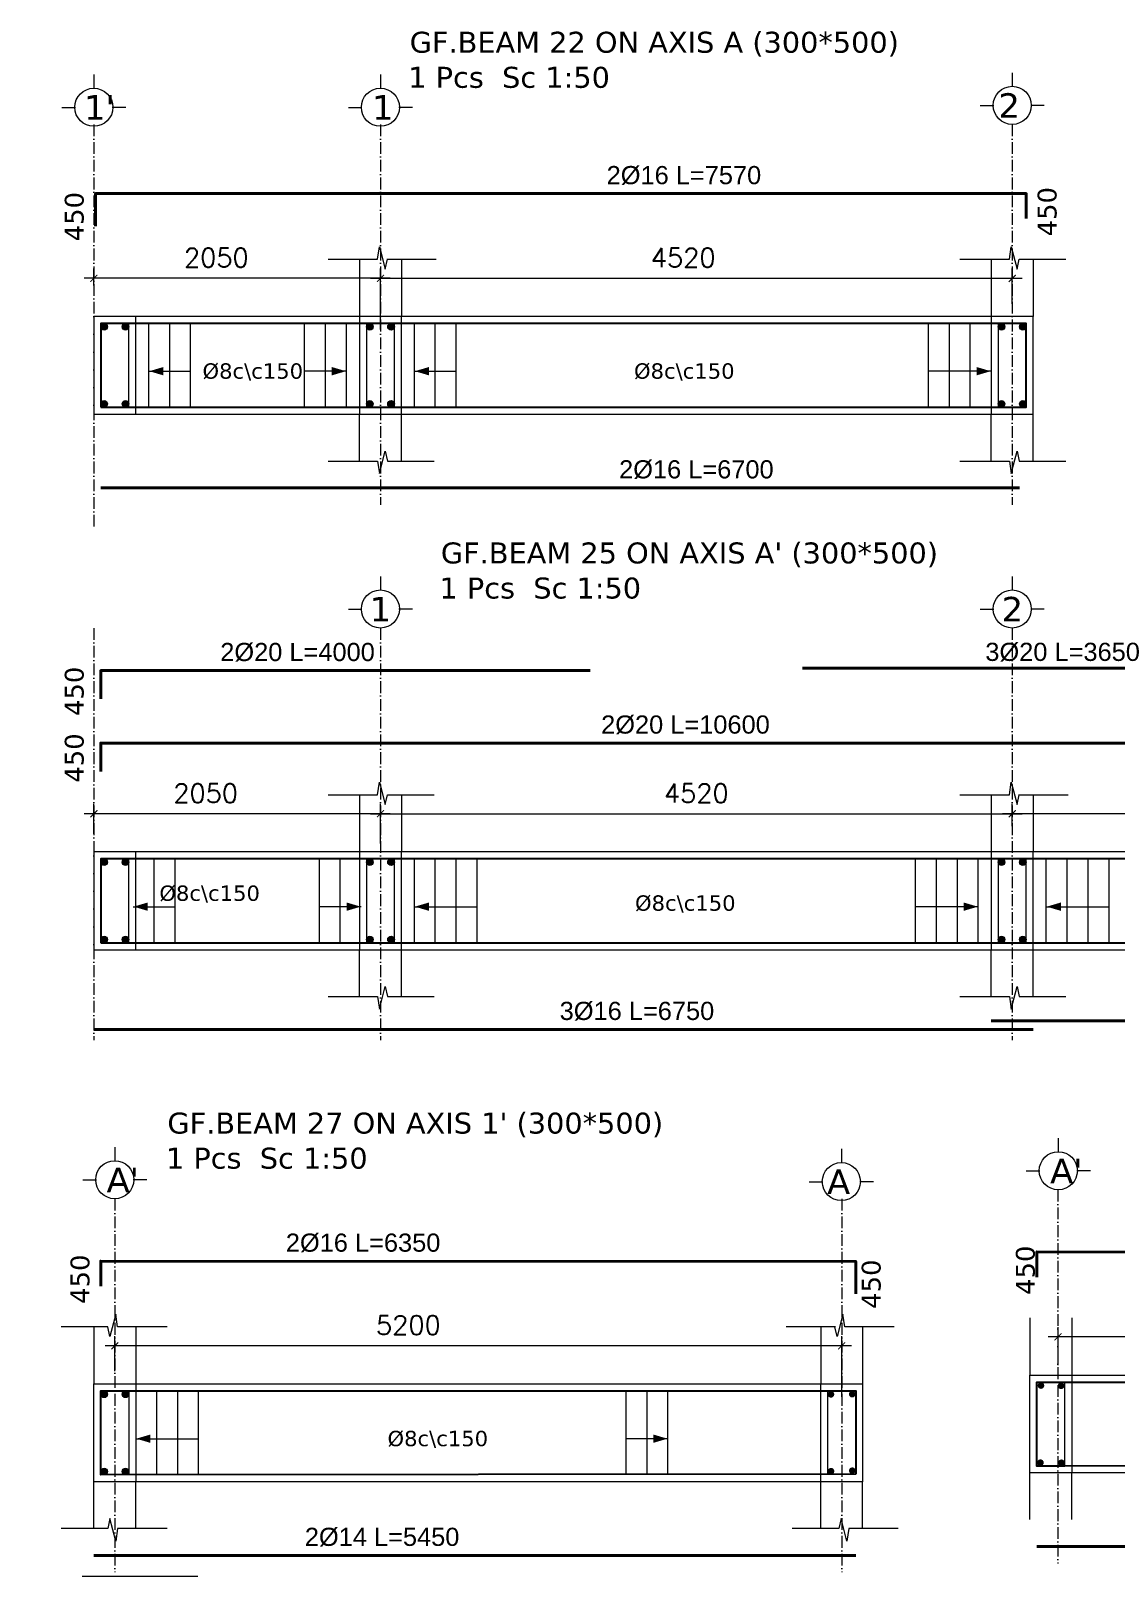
# Model space of a CAD drawing. Header units: inches. Extents: x -26151 to 62940, y -10194 to 246332.
# Drawn here: x 1009 to 1785, y 109901 to 111007 of the extents above; entities that cross this region are included whole.
import ezdxf

# ---------------------------------------------------------------- set-up
doc = ezdxf.new("R2010")
doc.units = ezdxf.units.IN
doc.header["$LTSCALE"] = 0.7
doc.header["$MEASUREMENT"] = 0
doc.linetypes.add('ACAD_ISO10W100', pattern=[18, 12, -3, 0, -3])
doc.layers.get('0').update_dxf_attribs({"lineweight": 13})
doc.layers.get('Defpoints').update_dxf_attribs({"lineweight": 5})
for name, color, linetype, lineweight in [('axis', 254, 'ACAD_ISO10W100', 9), ('BEAM FRAME', 5, 'Continuous', 18), ('COLUMN', 4, 'Continuous', 20), ('elevline', 30, 'Continuous', 20), ('FRAME 070', 5, 'Continuous', 60), ('hach', 9, 'Continuous', 9), ('hatch', 9, 'Continuous', 9), ('renforcment', 141, 'Continuous', 40), ('tex', 3, 'Continuous', 25), ('TEXT', 3, 'Continuous', 25), ('top rein. extension', 50, 'Continuous', 20), ('top renforcment', 7, 'Continuous', 40)]:
    doc.layers.add(name, color=color, linetype=linetype, lineweight=lineweight)
doc.styles.add('100', font='romans.shx', dxfattribs={"height": 13.5})
doc.styles.add('romanc', font='verdana.ttf', dxfattribs={"height": 250})
doc.styles.get("Standard").update_dxf_attribs({"font": 'arial.ttf', "height": 13})
doc.dimstyles.new('100', dxfattribs={"dimtxt": 13.5, "dimasz": 5, "dimexe": 7, "dimexo": 7, "dimgap": 8, "dimtad": 1, "dimdec": 0, "dimlfac": 10, "dimzin": 4, "dimdsep": 46, "dimtxsty": '100', "dimblk": 'ARCHTICK', "dimcen": 0.09, "dimdle": 7, "dimclrd": 1, "dimclre": 8, "dimclrt": 2, "dimadec": 0, "dimazin": 1, "dimtfac": 1, "dimtdec": 0, "dimtix": 1, "dimtofl": 0, "dimtmove": 0, "dimatfit": 3, "dimldrblk": 'ARCHTICK', "dimfxl": 0, "dimtolj": 1, "dimtzin": 0, "dimlwd": -1, "dimlwe": -1, "dimarcsym": 0})
doc.dimstyles.get("Standard").update_dxf_attribs({"dimtxt": 13, "dimasz": 5, "dimexe": 0.18, "dimexo": 0.0625, "dimgap": 6, "dimtad": 1, "dimdec": 0, "dimlfac": 10, "dimzin": 0, "dimdsep": 46, "dimtxsty": 'Standard', "dimblk": 'ARCHTICK', "dimcen": 0.09, "dimse1": 1, "dimse2": 1, "dimclrd": 1, "dimclre": 7, "dimclrt": 3, "dimadec": 0, "dimazin": 0, "dimtfac": 1, "dimtdec": 0, "dimtix": 1, "dimtofl": 0, "dimtmove": 0, "dimatfit": 3, "dimldrblk": 'ARCHTICK', "dimfxl": 0, "dimtolj": 1, "dimtzin": 0, "dimarcsym": 0})

# ---------------------------------------------------------------- blocks, each defined once
blk = doc.blocks.new('_ArchTick')
at = {"color": 0, "linetype": 'ByBlock', "lineweight": 0, "const_width": 0.15}
blk.add_lwpolyline([(-0.5, -0.5), (0.5, 0.5)], dxfattribs=at)
blk = doc.blocks.new('*D1890')
at = {"color": 8, "transparency": 16777216}
for p, q in [((1259, 110793.1), (1259, 110836.7)), ((1711, 110811.5), (1711, 110836.7))]:
    blk.add_line(p, q, dxfattribs=at)
at = {"color": 1, "transparency": 16777216}
blk.add_line((1252, 110829.7), (1718, 110829.7), dxfattribs=at)
at = {"layer": 'Defpoints', "color": 0, "transparency": 16777216}
for p in [(1711, 110829.7), (1711, 110804.5), (1259, 110786.1)]:
    blk.add_point(p, dxfattribs=at)
at = {"color": 1, "transparency": 16777216, "xscale": 5, "yscale": 5, "zscale": 5, "rotation": 180}
blk.add_blockref('_ArchTick', (1259, 110829.7), dxfattribs=at)
at = {"color": 1, "transparency": 16777216, "xscale": 5, "yscale": 5, "zscale": 5}
blk.add_blockref('_ArchTick', (1711, 110829.7), dxfattribs=at)
at = {"color": 2, "transparency": 16777216, "insert": (1475.6, 110844.5), "char_height": 13.5, "attachment_point": 5, "style": '100'}
blk.add_mtext('\\A1;4520', dxfattribs=at)
blk = doc.blocks.new('*D1891')
at = {"layer": 'Defpoints', "color": 0, "transparency": 16777216}
for p in [(1059, 110679.8, -13870.6), (1716.2, 110679.8, -37318.8), (1716.2, 110679.8)]:
    blk.add_point(p, dxfattribs=at)
at = {"layer": 'TEXT', "color": 3, "transparency": 16777216, "insert": (1485, 110692.8), "char_height": 13, "attachment_point": 5}
blk.add_mtext('\\A1;2%%C16 L=6700', dxfattribs=at)
blk = doc.blocks.new('*D1892')
at = {"layer": 'Defpoints', "color": 0, "transparency": 16777216}
for p in [(1009, 110890.3, 46.4), (1009, 110890.3), (1766.2, 110890.3, -440.4)]:
    blk.add_point(p, dxfattribs=at)
at = {"layer": 'TEXT', "color": 3, "transparency": 16777216, "insert": (1476.1, 110903.3), "char_height": 13, "attachment_point": 5}
blk.add_mtext('\\A1;2%%C16 L=7570', dxfattribs=at)
blk = doc.blocks.new('*D1893')
at = {"color": 8, "transparency": 16777216}
for p, q in [((1054, 110824.6), (1054, 110836.7)), ((1259, 110793.1), (1259, 110836.7))]:
    blk.add_line(p, q, dxfattribs=at)
at = {"color": 1, "transparency": 16777216}
blk.add_line((1266, 110829.7), (1047, 110829.7), dxfattribs=at)
at = {"layer": 'Defpoints', "color": 0, "transparency": 16777216}
for p in [(1054, 110829.7), (1054, 110817.6), (1259, 110786.1)]:
    blk.add_point(p, dxfattribs=at)
at = {"color": 1, "transparency": 16777216, "xscale": 5, "yscale": 5, "zscale": 5, "rotation": 180}
blk.add_blockref('_ArchTick', (1054, 110829.7), dxfattribs=at)
at = {"color": 1, "transparency": 16777216, "xscale": 5, "yscale": 5, "zscale": 5}
blk.add_blockref('_ArchTick', (1259, 110829.7), dxfattribs=at)
at = {"color": 2, "transparency": 16777216, "insert": (1141.6, 110844.5), "char_height": 13.5, "attachment_point": 5, "style": '100'}
blk.add_mtext('\\A1;2050', dxfattribs=at)
blk = doc.blocks.new('*D1896')
at = {"layer": 'Defpoints', "color": 0, "transparency": 16777216}
for p in [(1613, 110890.3, 264.3), (1613, 110890.3), (2788.2, 110890.3, -440.4)]:
    blk.add_point(p, dxfattribs=at)
at = {"layer": 'TEXT', "color": 3, "transparency": 16777216, "insert": (2381.2, 110903.3), "char_height": 13, "attachment_point": 5}
blk.add_mtext('\\A1;3%%C16 L=11752', dxfattribs=at)
blk = doc.blocks.new('*D1898')
at = {"layer": 'Defpoints', "color": 0, "transparency": 16777216}
for p in [(1009, 110497.2, -218.4), (1009, 110497.2), (2058.9, 110497.2, -167.8)]:
    blk.add_point(p, dxfattribs=at)
at = {"layer": 'TEXT', "color": 3, "transparency": 16777216, "insert": (1477.2, 110510.2), "char_height": 13, "attachment_point": 5}
blk.add_mtext('\\A1;2%%C20 L=10600', dxfattribs=at)
blk = doc.blocks.new('*D1901')
at = {"color": 8, "transparency": 16777216}
for p, q in [((1711, 110437.7), (1711, 110453.6)), ((2351, 110440), (2351, 110453.6))]:
    blk.add_line(p, q, dxfattribs=at)
at = {"color": 1, "transparency": 16777216}
blk.add_line((2358, 110446.6), (1704, 110446.6), dxfattribs=at)
at = {"layer": 'Defpoints', "color": 0, "transparency": 16777216}
for p in [(1711, 110446.6), (1711, 110430.7), (2351, 110433)]:
    blk.add_point(p, dxfattribs=at)
at = {"color": 1, "transparency": 16777216, "xscale": 5, "yscale": 5, "zscale": 5, "rotation": 180}
blk.add_blockref('_ArchTick', (1711, 110446.6), dxfattribs=at)
at = {"color": 1, "transparency": 16777216, "xscale": 5, "yscale": 5, "zscale": 5}
blk.add_blockref('_ArchTick', (2351, 110446.6), dxfattribs=at)
at = {"color": 2, "transparency": 16777216, "insert": (2031, 110461.3), "char_height": 13.5, "attachment_point": 5, "style": '100'}
blk.add_mtext('\\A1;6400', dxfattribs=at)
blk = doc.blocks.new('*D1902')
at = {"color": 8, "transparency": 16777216}
for p, q in [((1259, 110425.4), (1259, 110453.6)), ((1711, 110437.7), (1711, 110453.6))]:
    blk.add_line(p, q, dxfattribs=at)
at = {"color": 1, "transparency": 16777216}
blk.add_line((1252, 110446.6), (1718, 110446.6), dxfattribs=at)
at = {"layer": 'Defpoints', "color": 0, "transparency": 16777216}
for p in [(1711, 110446.6), (1711, 110430.7), (1259, 110418.4)]:
    blk.add_point(p, dxfattribs=at)
at = {"color": 1, "transparency": 16777216, "xscale": 5, "yscale": 5, "zscale": 5, "rotation": 180}
blk.add_blockref('_ArchTick', (1259, 110446.6), dxfattribs=at)
at = {"color": 1, "transparency": 16777216, "xscale": 5, "yscale": 5, "zscale": 5}
blk.add_blockref('_ArchTick', (1711, 110446.6), dxfattribs=at)
at = {"color": 2, "transparency": 16777216, "insert": (1485, 110461.3), "char_height": 13.5, "attachment_point": 5, "style": '100'}
blk.add_mtext('\\A1;4520', dxfattribs=at)
blk = doc.blocks.new('*D1903')
at = {"layer": 'Defpoints', "color": 0, "transparency": 16777216}
for p in [(1009, 110549.1, -218.4), (1009, 110549.1), (1409, 110549.1, -209.5)]:
    blk.add_point(p, dxfattribs=at)
at = {"layer": 'TEXT', "color": 3, "transparency": 16777216, "insert": (1199.7, 110562.1), "char_height": 13, "attachment_point": 5}
blk.add_mtext('\\A1;2%%C20 L=4000', dxfattribs=at)
blk = doc.blocks.new('*D1904')
at = {"layer": 'Defpoints', "color": 0, "transparency": 16777216}
for p in [(1054, 110292.3, -13652.7), (1719, 110292.3, -37100.9), (1719, 110292.3)]:
    blk.add_point(p, dxfattribs=at)
at = {"layer": 'TEXT', "color": 3, "transparency": 16777216, "insert": (1442.5, 110305.3), "char_height": 13, "attachment_point": 5}
blk.add_mtext('\\A1;3%%C16 L=6750', dxfattribs=at)
blk = doc.blocks.new('*D1905')
at = {"layer": 'Defpoints', "color": 0, "transparency": 16777216}
for p in [(1701, 110298.4, -13652.7), (2361, 110298.4, -37100.9), (2361, 110298.4)]:
    blk.add_point(p, dxfattribs=at)
at = {"layer": 'TEXT', "color": 3, "transparency": 16777216, "insert": (2048.3, 110311.4), "char_height": 13, "attachment_point": 5}
blk.add_mtext('\\A1;3%%C20 L=6700', dxfattribs=at)
blk = doc.blocks.new('*D1906')
at = {"color": 8, "transparency": 16777216}
for p, q in [((1054, 110432.2), (1054, 110453.6)), ((1259, 110425.4), (1259, 110453.6))]:
    blk.add_line(p, q, dxfattribs=at)
at = {"color": 1, "transparency": 16777216}
blk.add_line((1266, 110446.6), (1047, 110446.6), dxfattribs=at)
at = {"layer": 'Defpoints', "color": 0, "transparency": 16777216}
for p in [(1054, 110446.6), (1054, 110425.2), (1259, 110418.4)]:
    blk.add_point(p, dxfattribs=at)
at = {"color": 1, "transparency": 16777216, "xscale": 5, "yscale": 5, "zscale": 5, "rotation": 180}
blk.add_blockref('_ArchTick', (1054, 110446.6), dxfattribs=at)
at = {"color": 1, "transparency": 16777216, "xscale": 5, "yscale": 5, "zscale": 5}
blk.add_blockref('_ArchTick', (1259, 110446.6), dxfattribs=at)
at = {"color": 2, "transparency": 16777216, "insert": (1134, 110461.3), "char_height": 13.5, "attachment_point": 5, "style": '100'}
blk.add_mtext('\\A1;2050', dxfattribs=at)
blk = doc.blocks.new('*D1909')
at = {"layer": 'Defpoints', "color": 0, "transparency": 16777216}
for p in [(1561, 110550.7, -203.1), (1561, 110549.2), (1926, 110550.7, -189.9)]:
    blk.add_point(p, dxfattribs=at)
at = {"layer": 'TEXT', "color": 3, "transparency": 16777216, "insert": (1747, 110562.2), "char_height": 13, "attachment_point": 5}
blk.add_mtext('\\A1;3%%C20 L=3650', dxfattribs=at)
blk = doc.blocks.new('*D1910')
at = {"layer": 'Defpoints', "color": 0, "transparency": 16777216}
for p in [(1711, 110549.2), (1926, 110549.2), (1926, 110526.8)]:
    blk.add_point(p, dxfattribs=at)
at = {"layer": 'TEXT', "color": 3, "transparency": 16777216, "insert": (1818.5, 110539.4), "char_height": 13, "attachment_point": 5}
blk.add_mtext('\\A1;2150', dxfattribs=at)
blk = doc.blocks.new('*D1916')
at = {"color": 8, "transparency": 16777216}
for p, q in [((1069, 110047.7), (1069, 110072.9)), ((1589, 110029.4), (1589, 110072.9))]:
    blk.add_line(p, q, dxfattribs=at)
at = {"color": 1, "transparency": 16777216}
blk.add_line((1596, 110065.9), (1062, 110065.9), dxfattribs=at)
at = {"layer": 'Defpoints', "color": 0, "transparency": 16777216}
for p in [(1069, 110065.9), (1069, 110040.7), (1589, 110022.4)]:
    blk.add_point(p, dxfattribs=at)
at = {"color": 1, "transparency": 16777216, "xscale": 5, "yscale": 5, "zscale": 5, "rotation": 180}
blk.add_blockref('_ArchTick', (1069, 110065.9), dxfattribs=at)
at = {"color": 1, "transparency": 16777216, "xscale": 5, "yscale": 5, "zscale": 5}
blk.add_blockref('_ArchTick', (1589, 110065.9), dxfattribs=at)
at = {"color": 2, "transparency": 16777216, "insert": (1279, 110080.7), "char_height": 13.5, "attachment_point": 5, "style": '100'}
blk.add_mtext('\\A1;5200', dxfattribs=at)
blk = doc.blocks.new('*D1917')
at = {"layer": 'Defpoints', "color": 0, "transparency": 16777216}
for p in [(1061, 109916, -37318.8), (1061, 109916), (1496, 109916, -13870.6)]:
    blk.add_point(p, dxfattribs=at)
at = {"layer": 'TEXT', "color": 3, "transparency": 16777216, "insert": (1260.2, 109929), "char_height": 13, "attachment_point": 5}
blk.add_mtext('\\A1;2%%C14 L=5450', dxfattribs=at)
blk = doc.blocks.new('*D1918')
at = {"layer": 'Defpoints', "color": 0, "transparency": 16777216}
for p in [(1015.6, 110126.5, -440.4), (1545.6, 110126.5, 46.4), (1545.6, 110126.5)]:
    blk.add_point(p, dxfattribs=at)
at = {"layer": 'TEXT', "color": 3, "transparency": 16777216, "insert": (1246.6, 110139.5), "char_height": 13, "attachment_point": 5}
blk.add_mtext('\\A1;2%%C16 L=6350', dxfattribs=at)
blk = doc.blocks.new('*D1919')
at = {"color": 1, "transparency": 16777216}
blk.add_line((2255.7, 110072.3), (1736.7, 110072.3), dxfattribs=at)
at = {"color": 8, "transparency": 16777216}
for p, q in [((1743.7, 110052), (1743.7, 110079.3)), ((2248.7, 110035.8), (2248.7, 110079.3))]:
    blk.add_line(p, q, dxfattribs=at)
at = {"layer": 'Defpoints', "color": 0, "transparency": 16777216}
for p in [(1743.7, 110072.3), (1743.7, 110045, 217.9), (2248.7, 110028.8)]:
    blk.add_point(p, dxfattribs=at)
at = {"color": 1, "transparency": 16777216, "xscale": 5, "yscale": 5, "zscale": 5, "rotation": 180}
blk.add_blockref('_ArchTick', (1743.7, 110072.3), dxfattribs=at)
at = {"color": 1, "transparency": 16777216, "xscale": 5, "yscale": 5, "zscale": 5}
blk.add_blockref('_ArchTick', (2248.7, 110072.3), dxfattribs=at)
at = {"color": 2, "transparency": 16777216, "insert": (2038.7, 110087.1), "char_height": 13.5, "attachment_point": 5, "style": '100'}
blk.add_mtext('\\A1;5050', dxfattribs=at)
blk = doc.blocks.new('*D1921')
at = {"layer": 'Defpoints', "color": 0, "transparency": 16777216}
for p in [(1775.3, 110132.9, -440.4), (2305.3, 110132.9, 46.4), (2305.3, 110132.9)]:
    blk.add_point(p, dxfattribs=at)
at = {"layer": 'TEXT', "color": 3, "transparency": 16777216, "insert": (2006.3, 110145.9), "char_height": 13, "attachment_point": 5}
blk.add_mtext('\\A1;2%%C16 L=6250', dxfattribs=at)
blk = doc.blocks.new('*D1927')
at = {"layer": 'Defpoints', "color": 0, "transparency": 16777216}
for p in [(1352.1, 110679.8, -13652.7), (2427.3, 110679.8, -37318.8), (2427.3, 110679.8)]:
    blk.add_point(p, dxfattribs=at)
at = {"layer": 'TEXT', "color": 3, "transparency": 16777216, "insert": (2032, 110692.8), "char_height": 13, "attachment_point": 5}
blk.add_mtext('\\A1;3%%C16 L=4820', dxfattribs=at)

msp = doc.modelspace()

# ---------------------------------------------------------------- hatches: boundary and pattern name
at = {"layer": 'elevline'}
for points in [[(1063.72, 110795.03, 1), (1058.96, 110795.03, 1)], [(1074.2, 110795.03, -1), (1078.96, 110795.03, -1)], [(1253.72, 110795.03, 1), (1248.96, 110795.03, 1)], [(1264.2, 110795.03, -1), (1268.96, 110795.03, -1)], [(1705.72, 110795.03, 1), (1700.96, 110795.03, 1)], [(1716.2, 110795.03, -1), (1720.96, 110795.03, -1)], [(1063.72, 110739.79, -1), (1058.96, 110739.79, -1)], [(1074.2, 110739.79, 1), (1078.96, 110739.79, 1)], [(1253.72, 110739.79, -1), (1248.96, 110739.79, -1)], [(1264.2, 110739.79, 1), (1268.96, 110739.79, 1)], [(1705.72, 110739.79, -1), (1700.96, 110739.79, -1)], [(1716.2, 110739.79, 1), (1720.96, 110739.79, 1)], [(1063.72, 110411.9, 1), (1058.96, 110411.9, 1)], [(1074.2, 110411.9, -1), (1078.96, 110411.9, -1)], [(1253.72, 110411.9, 1), (1248.96, 110411.9, 1)], [(1264.2, 110411.9, -1), (1268.96, 110411.9, -1)], [(1705.72, 110411.9, 1), (1700.96, 110411.9, 1)], [(1716.2, 110411.9, -1), (1720.96, 110411.9, -1)], [(1063.72, 110356.66, -1), (1058.96, 110356.66, -1)], [(1074.2, 110356.66, 1), (1078.96, 110356.66, 1)], [(1253.72, 110356.66, -1), (1248.96, 110356.66, -1)], [(1264.2, 110356.66, 1), (1268.96, 110356.66, 1)], [(1705.72, 110356.66, -1), (1700.96, 110356.66, -1)], [(1716.2, 110356.66, 1), (1720.96, 110356.66, 1)], [(1729.15, 110037.48, -1), (1733.9, 110037.48, -1)], [(1743.51, 110037.29, -1), (1748.27, 110037.29, -1)], [(1063.72, 110031.24, 1), (1058.96, 110031.24, 1)], [(1074.2, 110031.24, -1), (1078.96, 110031.24, -1)], [(1578.9, 110031.18, -1), (1583.66, 110031.18, -1)], [(1594.11, 110031.31, -1), (1598.87, 110031.31, -1)], [(1728.75, 109982.31, -1), (1733.51, 109982.31, -1)], [(1743.77, 109982.24, -1), (1748.53, 109982.24, -1)], [(1063.72, 109976, -1), (1058.96, 109976, -1)], [(1074.2, 109976, 1), (1078.96, 109976, 1)], [(1578.93, 109976.2, -1), (1583.69, 109976.2, -1)], [(1594.14, 109976.57, -1), (1598.9, 109976.57, -1)]]:
    msp.add_hatch(color=256, dxfattribs=at).paths.add_polyline_path(points)

# ---------------------------------------------------------------- linework, layer by layer
at = {"layer": 'axis'}
for p, q in [((1053.96, 110939.84), (1053.96, 110650.61, -217.91)), ((1258.96, 110939.84), (1258.96, 110667.67)), ((1710.96, 110939.84), (1710.96, 110667.67)), ((1053.96, 110579.47), (1053.96, 110284.54)), ((1258.96, 110579.47), (1258.96, 110284.54)), ((1710.96, 110579.47), (1710.96, 110284.54)), ((1710.96, 110579.47), (1710.96, 110284.54)), ((1068.96, 110171.14, -314.97), (1068.96, 109903.88, -314.97)), ((1588.96, 110171.14, -314.97), (1588.96, 109903.88, -314.97)), ((1743.66, 110177.54, -97.06), (1743.66, 109910.28, -97.06))]:
    msp.add_line(p, q, dxfattribs=at)
at = {"layer": 'BEAM FRAME'}
for points, elevation in [([(1053.96, 110732.41), (1725.96, 110732.41), (1725.96, 110802.41), (1053.96, 110802.41)], 217.91), ([(1053.96, 110349.28), (2817.96, 110349.28), (2817.96, 110419.28), (1053.96, 110419.28)], 217.91), ([(1603.96, 109968.62), (1053.96, 109968.62), (1053.96, 110038.62), (1603.96, 110038.62)], -97.06), ([(2263.66, 109975.02), (1723.66, 109975.02), (1723.66, 110045.02), (2263.66, 110045.02)], 120.85)]:
    msp.add_lwpolyline(points, close=True, dxfattribs=dict(at, elevation=elevation))
at = {"layer": 'COLUMN', "lineweight": 20}
for p, q in [((1243.96, 110843.33, 217.91), (1243.96, 110802.41, 217.91)), ((1273.96, 110843.33, 217.91), (1273.96, 110802.41, 217.91)), ((1695.96, 110843.33, 217.91), (1695.96, 110802.41, 217.91)), ((1725.96, 110843.33, 217.91), (1725.96, 110802.41, 217.91)), ((1243.96, 110698.98, 217.91), (1243.96, 110732.41, 217.91)), ((1273.96, 110698.98, 217.91), (1273.96, 110732.41, 217.91)), ((1695.96, 110698.98, 217.91), (1695.96, 110732.41, 217.91)), ((1725.96, 110698.98, 217.91), (1725.96, 110732.41, 217.91)), ((1243.96, 110460.2, 217.91), (1243.96, 110419.28, 217.91)), ((1273.96, 110460.2, 217.91), (1273.96, 110419.28, 217.91)), ((1695.96, 110460.2, 217.91), (1695.96, 110419.28, 217.91)), ((1725.96, 110460.2, 217.91), (1725.96, 110419.28, 217.91)), ((1243.96, 110315.85, 217.91), (1243.96, 110349.28, 217.91)), ((1273.96, 110315.85, 217.91), (1273.96, 110349.28, 217.91)), ((1695.96, 110315.85, 217.91), (1695.96, 110349.28, 217.91)), ((1725.96, 110315.85, 217.91), (1725.96, 110349.28, 217.91)), ((1723.66, 110085.95, 120.85), (1723.66, 110045.02, 120.85)), ((1753.66, 110085.95, 120.85), (1753.66, 110045.02, 120.85)), ((1053.96, 110079.54, -97.06), (1053.96, 110038.62, -97.06)), ((1083.96, 110079.54, -97.06), (1083.96, 110038.62, -97.06)), ((1573.96, 110079.54, -97.06), (1573.96, 110038.62, -97.06)), ((1603.96, 110079.54, -97.06), (1603.96, 110038.62, -97.06)), ((1723.66, 109941.59, 120.85), (1723.66, 109975.02, 120.85)), ((1753.66, 109941.59, 120.85), (1753.66, 109975.02, 120.85)), ((1053.96, 109935.19, -97.06), (1053.96, 109968.62, -97.06)), ((1083.96, 109935.19, -97.06), (1083.96, 109968.62, -97.06)), ((1573.96, 109935.19, -97.06), (1573.96, 109968.62, -97.06)), ((1603.96, 109935.19, -97.06), (1603.96, 109968.62, -97.06))]:
    msp.add_line(p, q, dxfattribs=at)
at = {"layer": 'elevline'}
for p, q in [((1093.27, 110737.41, -217.91), (1093.27, 110797.41, -217.91)), ((1108.23, 110737.41, -217.91), (1108.23, 110797.41, -217.91)), ((1123.23, 110737.41, -217.91), (1123.23, 110797.41, -217.91)), ((1204.69, 110737.41), (1204.69, 110797.41)), ((1219.69, 110737.41), (1219.69, 110797.41)), ((1234.65, 110737.41), (1234.65, 110797.41)), ((1283.27, 110737.41), (1283.27, 110797.41)), ((1298.23, 110737.41), (1298.23, 110797.41)), ((1313.23, 110737.41), (1313.23, 110797.41)), ((1650.96, 110737.41), (1650.96, 110797.41)), ((1665.96, 110737.41), (1665.96, 110797.41)), ((1680.96, 110737.41), (1680.96, 110797.41)), ((1097.05, 110354.28), (1097.05, 110414.28)), ((1112.05, 110354.28), (1112.05, 110414.28)), ((1215.3, 110354.28), (1215.3, 110414.28)), ((1230.3, 110354.28), (1230.3, 110414.28)), ((1283.27, 110354.28), (1283.27, 110414.28)), ((1298.23, 110354.28), (1298.23, 110414.28)), ((1313.23, 110354.28), (1313.23, 110414.28)), ((1328.23, 110354.28), (1328.23, 110414.28)), ((1641.69, 110354.28), (1641.69, 110414.28)), ((1656.69, 110354.28), (1656.69, 110414.28)), ((1671.69, 110354.28), (1671.69, 110414.28)), ((1686.65, 110354.28), (1686.65, 110414.28)), ((1735.27, 110354.28), (1735.27, 110414.28)), ((1750.23, 110354.28), (1750.23, 110414.28)), ((1765.23, 110354.28), (1765.23, 110414.28)), ((1780.23, 110354.28), (1780.23, 110414.28)), ((1098.96, 109973.62, -314.97), (1098.96, 110033.62, -314.97)), ((1113.96, 109973.62, -314.97), (1113.96, 110033.62, -314.97)), ((1128.96, 109973.62, -314.97), (1128.96, 110033.62, -314.97)), ((1434.69, 109973.62, -314.97), (1434.69, 110033.62, -314.97)), ((1449.69, 109973.62, -314.97), (1449.69, 110033.62, -314.97)), ((1464.65, 109973.62, -314.97), (1464.65, 110033.62, -314.97))]:
    msp.add_line(p, q, dxfattribs=at)
for centre in [(1061.34, 110795.03, -217.91), (1076.58, 110795.03, -217.91), (1251.34, 110795.03), (1266.58, 110795.03), (1703.34, 110795.03), (1718.58, 110795.03), (1061.34, 110739.79, -217.91), (1076.58, 110739.79, -217.91), (1251.34, 110739.79), (1266.58, 110739.79), (1703.34, 110739.79), (1718.58, 110739.79), (1061.34, 110411.9), (1076.58, 110411.9), (1251.34, 110411.9), (1266.58, 110411.9), (1703.34, 110411.9), (1718.58, 110411.9), (1061.34, 110356.66), (1076.58, 110356.66), (1251.34, 110356.66), (1266.58, 110356.66), (1703.34, 110356.66), (1718.58, 110356.66), (1061.34, 110031.24, -314.97), (1076.58, 110031.24, -314.97), (1061.34, 109976, -314.97), (1076.58, 109976, -314.97)]:
    msp.add_circle(centre, 2.38, dxfattribs=at)
at = {"layer": 'FRAME 070', "lineweight": 20}
for p, q in [((1256.93, 110843.33, 217.91), (1258.28, 110852.34, 217.91)), ((1258.28, 110852.34, 217.91), (1262.46, 110836.26, 217.91)), ((1708.93, 110843.33, 217.91), (1710.28, 110852.34, 217.91)), ((1710.28, 110852.34, 217.91), (1714.46, 110836.26, 217.91)), ((1221.57, 110843.33, 217.91), (1256.93, 110843.33, 217.91)), ((1262.46, 110836.26, 217.91), (1263.97, 110843.33, 217.91)), ((1263.49, 110843.33, 217.91), (1298.85, 110843.33, 217.91)), ((1673.57, 110843.33, 217.91), (1708.93, 110843.33, 217.91)), ((1714.46, 110836.26, 217.91), (1715.97, 110843.33, 217.91)), ((1715.97, 110843.33, 217.91), (1749.36, 110843.33, 217.91)), ((1258.28, 110689.98, 217.91), (1262.46, 110706.06, 217.91)), ((1262.46, 110706.06, 217.91), (1263.97, 110698.98, 217.91)), ((1710.28, 110689.98, 217.91), (1714.46, 110706.06, 217.91)), ((1714.46, 110706.06, 217.91), (1715.97, 110698.98, 217.91)), ((1221.57, 110698.98, 217.91), (1256.93, 110698.98, 217.91)), ((1256.93, 110698.98, 217.91), (1258.28, 110689.98, 217.91)), ((1263.97, 110698.98, 217.91), (1297.36, 110698.98, 217.91)), ((1673.57, 110698.98, 217.91), (1708.93, 110698.98, 217.91)), ((1708.93, 110698.98, 217.91), (1710.28, 110689.98, 217.91)), ((1715.97, 110698.98, 217.91), (1749.36, 110698.98, 217.91)), ((1221.57, 110460.2, 217.91), (1256.93, 110460.2, 217.91)), ((1256.93, 110460.2, 217.91), (1258.28, 110469.21, 217.91)), ((1258.28, 110469.21, 217.91), (1262.46, 110453.13, 217.91)), ((1262.46, 110453.13, 217.91), (1263.97, 110460.2, 217.91)), ((1263.97, 110460.2, 217.91), (1297.36, 110460.2, 217.91)), ((1673.57, 110460.2, 217.91), (1708.93, 110460.2, 217.91)), ((1708.93, 110460.2, 217.91), (1710.28, 110469.21, 217.91)), ((1710.28, 110469.21, 217.91), (1714.46, 110453.13, 217.91)), ((1714.46, 110453.13, 217.91), (1715.97, 110460.2, 217.91)), ((1715.49, 110460.2, 217.91), (1750.85, 110460.2, 217.91)), ((1221.57, 110315.85, 217.91), (1256.93, 110315.85, 217.91)), ((1256.93, 110315.85, 217.91), (1258.28, 110306.85, 217.91)), ((1258.28, 110306.85, 217.91), (1262.46, 110322.93, 217.91)), ((1262.46, 110322.93, 217.91), (1263.97, 110315.85, 217.91)), ((1263.97, 110315.85, 217.91), (1297.36, 110315.85, 217.91)), ((1673.57, 110315.85, 217.91), (1708.93, 110315.85, 217.91)), ((1708.93, 110315.85, 217.91), (1710.28, 110306.85, 217.91)), ((1710.28, 110306.85, 217.91), (1714.46, 110322.93, 217.91)), ((1714.46, 110322.93, 217.91), (1715.97, 110315.85, 217.91)), ((1715.97, 110315.85, 217.91), (1749.36, 110315.85, 217.91)), ((1069.64, 110088.54, -97.06), (1065.46, 110072.47, -97.06)), ((1070.99, 110079.54, -97.06), (1069.64, 110088.54, -97.06)), ((1589.81, 110088.54, -97.06), (1585.63, 110072.47, -97.06)), ((1591.17, 110079.54, -97.06), (1589.81, 110088.54, -97.06)), ((1063.95, 110079.54, -97.06), (1030.56, 110079.54, -97.06)), ((1065.46, 110072.47, -97.06), (1063.95, 110079.54, -97.06)), ((1106.35, 110079.54, -97.06), (1070.99, 110079.54, -97.06)), ((1584.6, 110079.54, -97.06), (1549.25, 110079.54, -97.06)), ((1585.63, 110072.47, -97.06), (1584.13, 110079.54, -97.06)), ((1626.52, 110079.54, -97.06), (1591.17, 110079.54, -97.06)), ((1065.46, 109942.27, -97.06), (1063.95, 109935.19, -97.06)), ((1069.64, 109926.19, -97.06), (1065.46, 109942.27, -97.06)), ((1588.53, 109942.27, -97.06), (1587.03, 109935.19, -97.06)), ((1592.72, 109926.19, -97.06), (1588.53, 109942.27, -97.06)), ((1063.95, 109935.19, -97.06), (1030.56, 109935.19, -97.06)), ((1070.99, 109935.19, -97.06), (1069.64, 109926.19, -97.06)), ((1106.35, 109935.19, -97.06), (1070.99, 109935.19, -97.06)), ((1587.03, 109935.19, -97.06), (1553.64, 109935.19, -97.06)), ((1594.07, 109935.19, -97.06), (1592.72, 109926.19, -97.06)), ((1629.42, 109935.19, -97.06), (1594.07, 109935.19, -97.06))]:
    msp.add_line(p, q, dxfattribs=at)
at = {"layer": 'FRAME 070', "lineweight": 15}
for points, elevation in [([(1053.96, 110732.41), (1083.96, 110732.41), (1083.96, 110802.41), (1053.96, 110802.41)], -217.91), ([(1083.96, 109968.62), (1053.96, 109968.62), (1053.96, 110038.62), (1083.96, 110038.62)], -314.97), ([(1603.96, 109968.62), (1573.96, 109968.62), (1573.96, 110038.62), (1603.96, 110038.62)], -314.97), ([(1753.66, 109975.02), (1723.66, 109975.02), (1723.66, 110045.02), (1753.66, 110045.02)], -97.06)]:
    msp.add_lwpolyline(points, close=True, dxfattribs=dict(at, elevation=elevation))
for points in [[(1243.96, 110732.41), (1273.96, 110732.41), (1273.96, 110802.41), (1243.96, 110802.41)], [(1695.96, 110732.41), (1725.96, 110732.41), (1725.96, 110802.41), (1695.96, 110802.41)], [(1053.96, 110349.28), (1083.96, 110349.28), (1083.96, 110419.28), (1053.96, 110419.28)], [(1243.96, 110349.28), (1273.96, 110349.28), (1273.96, 110419.28), (1243.96, 110419.28)], [(1695.96, 110349.28), (1725.96, 110349.28), (1725.96, 110419.28), (1695.96, 110419.28)]]:
    msp.add_lwpolyline(points, close=True, dxfattribs=at)
at = {"layer": 'hach', "color": 0}
msp.add_line((1045.72, 109901.15), (1128.4, 109901.15), dxfattribs=at)
for points, elevation in [([(1748.66, 110040.02), (1728.66, 110040.02), (1728.66, 109979.9), (1748.66, 109979.9)], -97.06), ([(1578.96, 110033.62), (1598.96, 110033.62), (1598.96, 109973.97), (1578.96, 109973.97)], -314.97)]:
    msp.add_lwpolyline(points, close=True, dxfattribs=dict(at, elevation=elevation))
at = {"layer": 'hatch'}
for p, q in [((1053.96, 110975.45), (1053.96, 110965.71)), ((1258.96, 110975.45), (1258.96, 110965.71)), ((1710.96, 110976.81), (1710.96, 110967.08)), ((1031.04, 110951.97), (1040.77, 110951.97)), ((1076.88, 110951.97), (1067.15, 110951.97)), ((1236.04, 110951.97), (1245.77, 110951.97)), ((1281.88, 110951.97), (1272.15, 110951.97)), ((1688.04, 110953.33), (1697.77, 110953.33)), ((1733.88, 110953.33), (1724.15, 110953.33)), ((1258.96, 110616.44), (1258.96, 110606.71)), ((1710.96, 110616.44), (1710.96, 110606.71)), ((1236.04, 110592.97), (1245.77, 110592.97)), ((1281.88, 110592.97), (1272.15, 110592.97)), ((1688.04, 110592.97), (1697.77, 110592.97)), ((1733.88, 110592.97), (1724.15, 110592.97)), ((1068.96, 110208.11, -314.97), (1068.96, 110198.38, -314.97)), ((1588.71, 110206.75, -314.97), (1588.71, 110197.02, -314.97)), ((1743.91, 110214.52, -97.06), (1743.91, 110204.78, -97.06)), ((1046.04, 110184.63, -314.97), (1055.77, 110184.63, -314.97)), ((1091.88, 110184.63, -314.97), (1082.15, 110184.63, -314.97)), ((1565.78, 110183.27, -314.97), (1575.52, 110183.27, -314.97)), ((1611.63, 110183.27, -314.97), (1601.9, 110183.27, -314.97)), ((1720.98, 110191.04, -97.06), (1730.72, 110191.04, -97.06)), ((1766.83, 110191.04, -97.06), (1757.1, 110191.04, -97.06))]:
    msp.add_line(p, q, dxfattribs=at)
for centre in [(1710.96, 110953.46), (1053.96, 110952.09), (1258.96, 110952.09), (1258.96, 110593.09), (1710.96, 110593.09), (1743.91, 110191.16, -97.06), (1068.96, 110184.76, -314.97), (1588.71, 110183.4, -314.97)]:
    msp.add_circle(centre, 13.62, dxfattribs=at)
at = {"layer": 'renforcment', "lineweight": -2}
for points, elevation in [([(1058.96, 110737.41), (1720.96, 110737.41), (1720.96, 110797.41), (1058.96, 110797.41)], 217.91), ([(1058.96, 110354.28), (2812.96, 110354.28), (2812.96, 110414.28), (1058.96, 110414.28)], 217.91), ([(2258.66, 109980.02), (1728.66, 109979.9), (1728.66, 110040.02), (2258.66, 110040.02)], 120.85), ([(1598.96, 109973.97), (1058.96, 109973.62), (1058.96, 110033.62), (1598.96, 110033.62)], -97.06)]:
    msp.add_lwpolyline(points, close=True, dxfattribs=dict(at, elevation=elevation))
at = {"layer": 'top rein. extension'}
for p, q in [((1093.27, 110763.25, -217.91), (1123.23, 110763.25, -217.91)), ((1234.65, 110763.25), (1204.69, 110763.25)), ((1283.27, 110763.25), (1313.23, 110763.25)), ((1695.92, 110763.25), (1650.96, 110763.25)), ((1082.09, 110380.12), (1112.05, 110380.12)), ((1245.26, 110380.12), (1215.3, 110380.12)), ((1283.27, 110380.12), (1328.23, 110380.12)), ((1686.65, 110380.12), (1641.69, 110380.12)), ((1735.27, 110380.12), (1780.23, 110380.12)), ((1084, 109999.46, -314.97), (1128.96, 109999.46, -314.97)), ((1464.65, 109999.46, -314.97), (1434.69, 109999.46, -314.97))]:
    msp.add_line(p, q, dxfattribs=at)
for points in [[(1103.75, 110766.25, -217.91), (1093.62, 110763.25, -217.91), (1103.75, 110760.25, -217.91)], [(1224.17, 110766.25), (1234.3, 110763.25), (1224.17, 110760.25)], [(1293.75, 110766.25), (1283.62, 110763.25), (1293.75, 110760.25)], [(1685.45, 110766.25), (1695.57, 110763.25), (1685.45, 110760.25)], [(1092.56, 110383.12), (1082.44, 110380.12), (1092.56, 110377.12)], [(1234.79, 110383.12), (1244.91, 110380.12), (1234.79, 110377.12)], [(1293.75, 110383.12), (1283.62, 110380.12), (1293.75, 110377.12)], [(1676.17, 110383.12), (1686.3, 110380.12), (1676.17, 110377.12)], [(1745.75, 110383.12), (1735.62, 110380.12), (1745.75, 110377.12)], [(1094.47, 110002.46, -314.97), (1084.35, 109999.46, -314.97), (1094.47, 109996.46, -314.97)], [(1454.17, 110002.46, -314.97), (1464.3, 109999.46, -314.97), (1454.17, 109996.46, -314.97)]]:
    msp.add_solid(points, dxfattribs=at)
at = {"layer": 'top renforcment'}
for p, q in [((1716.16, 110679.75, -217.91), (1058.96, 110679.75, -217.91)), ((2365.96, 110298.4), (1695.96, 110298.4)), ((1725.96, 110292.26), (1053.96, 110292.26)), ((1728.66, 109922.37, -314.97), (2258.66, 109922.37, -314.97)), ((1053.96, 109915.96, -532.87), (1598.96, 109915.96, -532.87))]:
    msp.add_line(p, q, dxfattribs=at)
for points in [[(1055.26, 110867.01), (1055.26, 110890.28), (1720.96, 110890.28), (1720.96, 110872.39)], [(1058.96, 110528.79), (1058.96, 110549.06), (1408.96, 110549.06)], [(1560.96, 110550.72), (1925.96, 110550.72)], [(1058.96, 110476.88), (1058.96, 110497.15), (2070.96, 110497.15)]]:
    msp.add_lwpolyline(points, dxfattribs=at)
at = {"layer": 'top renforcment', "lineweight": 15}
for points, elevation in [([(1058.96, 110737.41), (1078.96, 110737.41), (1078.96, 110797.41), (1058.96, 110797.41)], -217.91), ([(1078.96, 109973.62), (1058.96, 109973.62), (1058.96, 110033.62), (1078.96, 110033.62)], -314.97)]:
    msp.add_lwpolyline(points, close=True, dxfattribs=dict(at, elevation=elevation))
for points in [[(1248.96, 110737.41), (1268.96, 110737.41), (1268.96, 110797.41), (1248.96, 110797.41)], [(1700.96, 110737.41), (1720.96, 110737.41), (1720.96, 110797.41), (1700.96, 110797.41)], [(1058.96, 110354.28), (1078.96, 110354.28), (1078.96, 110414.28), (1058.96, 110414.28)], [(1248.96, 110354.28), (1268.96, 110354.28), (1268.96, 110414.28), (1248.96, 110414.28)], [(1700.96, 110354.28), (1720.96, 110354.28), (1720.96, 110414.28), (1700.96, 110414.28)]]:
    msp.add_lwpolyline(points, close=True, dxfattribs=at)
at = {"layer": 'top renforcment'}
for points, elevation in [([(2262.36, 110109.62), (2262.36, 110132.9), (1728.66, 110133.22), (1728.66, 110115.07)], -97.06), ([(1598.96, 110103.22), (1598.96, 110126.35), (1058.96, 110126.49), (1058.96, 110108.6)], -314.97)]:
    msp.add_lwpolyline(points, dxfattribs=dict(at, elevation=elevation))

# ---------------------------------------------------------------- texts
at = {"layer": 'tex', "style": 'romanc'}
for p in [(1131.7, 110757.88, -33654.09), (1440.38, 110757.88, -33436.19), (1100.84, 110384.28, -33436.19), (1441.1, 110377.21, -33436.19), (1264.05, 109994.09, -33751.15)]:
    msp.add_text('%%C8c\\c150', height=11, dxfattribs=at).set_placement(p)
at = {"layer": 'TEXT', "style": 'romanc'}
for s, height, p in [('GF.BEAM 22 ON AXIS A (300*500)', 15, (1279.9, 110991.11)), ('1 Pcs  Sc 1:50 ', 15, (1278.88, 110966.02)), ("1'", 17.6, (1046.94, 110943.17)), ('1', 17.6, (1253.04, 110943.17)), ('2', 17.6, (1701.08, 110944.53)), ("GF.BEAM 25 ON AXIS A' (300*500)", 15, (1302.21, 110625.7)), ('1 Pcs  Sc 1:50 ', 15, (1301.19, 110600.6)), ('2', 17.6, (1703.36, 110584.17)), ('1', 17.6, (1251.36, 110584.17)), ("GF.BEAM 27 ON AXIS 1' (300*500)", 15, (1106.58, 110217.77, -314.97)), ('1 Pcs  Sc 1:50 ', 15, (1105.57, 110192.68, -314.97)), ("A'", 17.6, (1063.12, 110175.84, -314.97)), ("A'", 17.6, (1738.07, 110182.24, -97.06)), ('A', 17.6, (1578.53, 110174.47, -314.97))]:
    msp.add_text(s, height=height, dxfattribs=at).set_placement(p)
for p in [(1046.68, 110856.13, -72957.14), (1742.64, 110859.68, -73392.95), (1046.68, 110516.49, -72739.24), (1046.68, 110468.79, -72739.24), (1050.78, 110095.89, -73707.92), (1727.04, 110102.3, -73490.01), (1616.78, 110092.34, -73272.11)]:
    msp.add_text('450', height=13.5, rotation=90, dxfattribs=at).set_placement(p)

# ---------------------------------------------------------------- dimensions: what is measured, and where the dimension line sits
for base, p1, p2, picture, middle in [((1053.96, 110829.7), (1258.96, 110786.15), (1053.96, 110817.62), '*D1893', (1141.57, 110829.7)), ((1053.96, 110446.57), (1258.96, 110418.38), (1053.96, 110425.2), '*D1906', (1133.96, 110446.57)), ((1710.96, 110446.57), (2350.96, 110432.98), (1710.96, 110430.66), '*D1901', (2030.96, 110446.57)), ((1743.66, 110072.32, -97.06), (2248.66, 110028.76, -97.06), (1743.66, 110045.02, 120.85), '*D1919', (2038.66, 110072.32, -97.06)), ((1068.96, 110065.91, -314.97), (1588.96, 110022.36, -314.97), (1068.96, 110040.71, -314.97), '*D1916', (1278.96, 110065.91, -314.97))]:
    dim = msp.add_linear_dim(base=base, p1=p1, p2=p2, angle=180, dimstyle='100')
    dim.commit()
    dim.dimension.update_dxf_attribs({"geometry": picture, "text_midpoint": middle, "dimtype": 160})
for base, p1, p2, picture, middle in [((1710.96, 110829.7), (1258.96, 110786.15), (1710.96, 110804.5), '*D1890', (1475.61, 110829.7)), ((1710.96, 110446.57), (1258.96, 110418.38), (1710.96, 110430.66), '*D1902', (1484.96, 110446.57))]:
    dim = msp.add_linear_dim(base=base, p1=p1, p2=p2, dimstyle='100')
    dim.commit()
    dim.dimension.update_dxf_attribs({"geometry": picture, "text_midpoint": middle, "dimtype": 160})
at = {"layer": 'TEXT'}
for base, p1, p2, angle, text, picture, middle in [((1008.96, 110890.28), (1766.16, 110890.28, -440.37), (1008.96, 110890.28, 46.39), 180, '2%%C16 L=7570', '*D1892', (1476.06, 110890.28)), ((1612.97, 110890.28), (2788.17, 110890.28, -440.37), (1612.97, 110890.28, 264.29), 180, '3%%C16 L=<>', '*D1896', (2381.17, 110890.28)), ((1716.16, 110679.75, 12366.96), (1058.96, 110679.75, -1503.63), (1716.16, 110679.75, -24951.83), 0, '2%%C16 L=6700', '*D1891', (1485.01, 110679.75, 12366.96)), ((2427.26, 110679.75, 12366.96), (1352.06, 110679.75, -1285.72), (2427.26, 110679.75, -24951.83), 0, '3%%C16 L=4820', '*D1927', (2032, 110679.75, 12366.96)), ((1008.96, 110549.06), (1408.96, 110549.06, -209.54), (1008.96, 110549.06, -218.39), 180, '2%%C20 L=<>', '*D1903', (1199.67, 110549.06)), ((1560.96, 110549.17), (1925.96, 110550.72, -189.88), (1560.96, 110550.72, -203.15), 180, '3%%C20 L=<>', '*D1909', (1747.01, 110549.17)), ((1008.96, 110497.15), (2058.93, 110497.15, -167.76), (1008.96, 110497.15, -218.39), 180, '2%%C20 L=10600', '*D1898', (1477.22, 110497.15)), ((2360.96, 110298.4, 12366.96), (1700.96, 110298.4, -1285.72), (2360.96, 110298.4, -24733.92), 0, '3%%C20 L=6700', '*D1905', (2048.35, 110298.4, 12366.96)), ((1718.96, 110292.26, 12366.96), (1053.96, 110292.26, -1285.72), (1718.96, 110292.26, -24733.92), 0, '3%%C16 L=6750', '*D1904', (1442.54, 110292.26, 12366.96)), ((2305.26, 110132.9, -97.06), (1775.26, 110132.9, -537.43), (2305.26, 110132.9, -50.67), 0, '2%%C16 L=6250', '*D1921', (2006.27, 110132.9, -97.06)), ((1545.56, 110126.49, -314.97), (1015.56, 110126.49, -755.33), (1545.56, 110126.49, -268.58), 0, '2%%C16 L=6350', '*D1918', (1246.57, 110126.49, -314.97)), ((1060.96, 109915.96, 12052), (1495.96, 109915.96, -1818.59), (1060.96, 109915.96, -25266.79), 180, '2%%C14 L=5450', '*D1917', (1260.21, 109915.96, 12052))]:
    dim = msp.add_linear_dim(base=base, p1=p1, p2=p2, angle=angle, text=text, dimstyle='Standard', override={"dimsd1": 1, "dimsd2": 1, "dimfxl": 0.1, "dimfxlon": 1}, dxfattribs=at)
    dim.commit()
    dim.dimension.update_dxf_attribs({"geometry": picture, "text_midpoint": middle, "dimtype": 161})
dim = msp.add_linear_dim(base=(1925.96, 110526.76), p1=(1710.96, 110549.16), p2=(1925.96, 110549.16), dimstyle='Standard', override={"dimsd1": 1, "dimsd2": 1, "dimfxl": 0.1, "dimfxlon": 1}, dxfattribs=at)
dim.commit()
dim.dimension.update_dxf_attribs({"geometry": '*D1910', "text_midpoint": (1818.46, 110539.4)})

doc.saveas('drawing.dxf')
